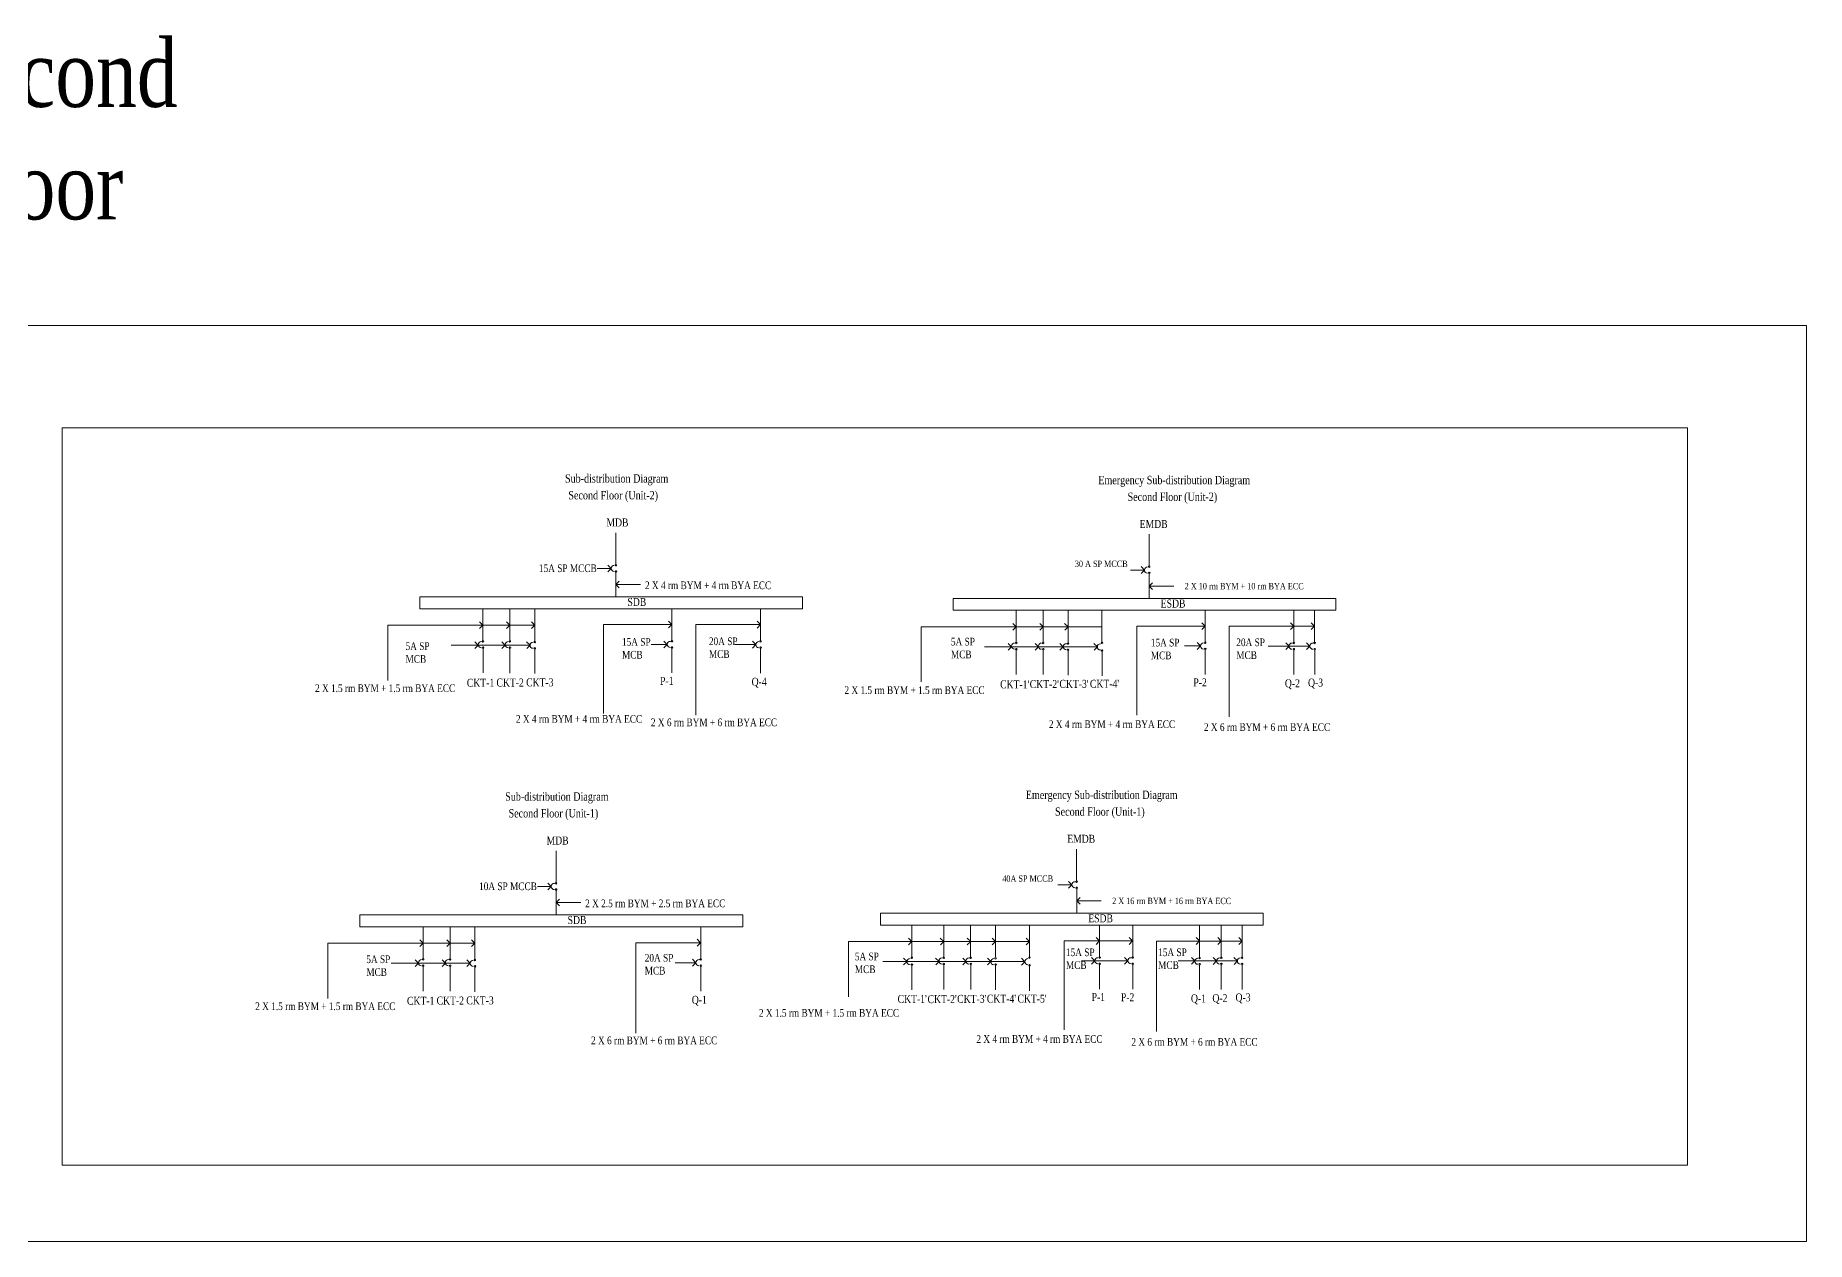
# Model space of a CAD drawing. Header units: inches. Extents: x -13742749 to 88736, y -40897 to 32194776.
# Drawn here: x 76824 to 88736, y 26274515 to 26282627 of the extents above; entities that cross this region are included whole.
import ezdxf

# ---------------------------------------------------------------- set-up
doc = ezdxf.new("R2010")
doc.units = ezdxf.units.IN
doc.header["$LTSCALE"] = 10
doc.header["$MEASUREMENT"] = 0
doc.linetypes.add('HIDDEN', pattern=[0.375, 0.25, -0.125])
for name, color, linetype, lineweight in [('ESDB_TEXT', 131, 'Continuous', 13), ('SDB_TEXT', 10, 'Continuous', 13), ('Switchboard_Diagram_My', 7, 'Continuous', 13), ('Text_My', 7, 'Continuous', 13)]:
    doc.layers.add(name, color=color, linetype=linetype, lineweight=lineweight)
doc.styles.get("Standard").update_dxf_attribs({"font": 'times.ttf', "width": 0.8})

msp = doc.modelspace()

# ---------------------------------------------------------------- linework, layer by layer
at = {"layer": 'ESDB_TEXT', "linetype": 'ByBlock', "ltscale": 10}
msp.add_line((83827.1304, 26276888.9676), (83827.1304, 26276723.7339), dxfattribs=at)
at = {"layer": 'Switchboard_Diagram_My', "linetype": 'ByBlock', "ltscale": 10}
for p, q in [((80728.01925, 26279282.88993), (80728.01925, 26279068.28958)), ((84314.60182, 26279272.52364), (84314.60182, 26279057.92328)), ((80696.1579, 26279042.30379), (80602.22227, 26279042.30379)), ((80673.37012, 26279065.03965), (80696.1579, 26279042.30379)), ((80696.1579, 26279042.30379), (80673.57197, 26279019.66627)), ((84259.95269, 26279054.67335), (84282.74047, 26279031.93749)), ((80728.27851, 26278934.02606), (80750.86445, 26278956.66358)), ((80751.0663, 26278911.2902), (80728.27851, 26278934.02606)), ((80728.2818, 26279016.64821), (80728.2818, 26278851.4145)), ((80728.2818, 26278934.03136), (80893.5516, 26278934.03136)), ((84282.74047, 26279031.93749), (84188.80484, 26279031.93749)), ((84282.74047, 26279031.93749), (84260.15453, 26279009.29998)), ((84314.86108, 26278923.65976), (84337.44702, 26278946.29728)), ((84337.64887, 26278900.9239), (84314.86108, 26278923.65976)), ((84314.86437, 26279006.28191), (84314.86437, 26278841.04821)), ((84314.86437, 26278923.66506), (84480.13416, 26278923.66506)), ((79811.06988, 26278683.33779), (79833.85766, 26278660.60193)), ((79834.10988, 26278771.86155), (79834.10988, 26278557.2612)), ((79992.50068, 26278683.25107), (80015.28847, 26278660.51521)), ((80015.1765, 26278771.69145), (80015.1765, 26278557.09109)), ((80159.51662, 26278683.12099), (80182.3044, 26278660.38513)), ((80182.30822, 26278767.59229), (80182.30822, 26278552.99194)), ((81081.88162, 26278687.30353), (81104.6694, 26278664.56767)), ((81105.00353, 26278771.86155), (81105.00353, 26278557.2612)), ((81677.69319, 26278687.1501), (81700.48097, 26278664.41425)), ((81700.71347, 26278771.69145), (81700.71347, 26278557.09109)), ((83420.69245, 26278761.49526), (83420.69245, 26278546.8949)), ((83601.75907, 26278761.32515), (83601.75907, 26278546.7248)), ((83768.89079, 26278761.49526), (83768.89079, 26278546.8949)), ((83997.14026, 26278761.49526), (83997.14026, 26278546.8949)), ((84691.58609, 26278761.49526), (84691.58609, 26278546.8949)), ((85287.29603, 26278761.32515), (85287.29603, 26278546.7248)), ((85427.41443, 26278761.32515), (85427.41443, 26278546.7248)), ((80182.30822, 26278660.29212), (79193.65627, 26278660.29212)), ((79193.65627, 26278660.29212), (79193.65627, 26278289.14833)), ((79833.85766, 26278660.60193), (79811.27173, 26278637.96441)), ((80015.28847, 26278660.51521), (79992.70253, 26278637.87769)), ((80182.3044, 26278660.38513), (80159.71847, 26278637.74761)), ((81105.00353, 26278664.56138), (80645.06034, 26278664.56138)), ((80645.06034, 26278664.56138), (80645.06034, 26278067.03341)), ((81104.6694, 26278664.56767), (81082.08346, 26278641.93016)), ((81700.71347, 26278664.39127), (81265.13665, 26278664.39127)), ((81265.13665, 26278664.39127), (81265.13665, 26278055.56311)), ((81700.48097, 26278664.41425), (81677.89504, 26278641.77673)), ((83768.89079, 26278649.92582), (82780.23884, 26278649.92582)), ((82780.23884, 26278649.92582), (82780.23884, 26278278.78204)), ((83397.65245, 26278672.97149), (83420.44023, 26278650.23563)), ((83420.44023, 26278650.23563), (83397.8543, 26278627.59812)), ((83579.08325, 26278672.88477), (83601.87103, 26278650.14891)), ((83601.87103, 26278650.14891), (83579.2851, 26278627.5114)), ((83746.09919, 26278672.75469), (83768.88697, 26278650.01883)), ((83768.88697, 26278650.01883), (83746.30104, 26278627.38132)), ((83768.89079, 26278649.92582), (83997.14026, 26278649.92582)), ((84691.58609, 26278654.19508), (84231.64291, 26278654.19508)), ((84231.64291, 26278654.19508), (84231.64291, 26278056.66711)), ((84668.46418, 26278676.93723), (84691.25197, 26278654.20138)), ((84691.25197, 26278654.20138), (84668.66603, 26278631.56386)), ((85287.29603, 26278654.02498), (84851.71922, 26278654.02498)), ((84851.71922, 26278654.02498), (84851.71922, 26278045.19681)), ((85264.27576, 26278676.78381), (85287.06354, 26278654.04795)), ((85287.06354, 26278654.04795), (85264.4776, 26278631.41043)), ((85287.04062, 26278654.02498), (85427.41443, 26278654.02498)), ((85404.53696, 26278676.7738), (85427.32474, 26278654.03794)), ((85427.32474, 26278654.03794), (85404.73881, 26278631.40043)), ((80150.44924, 26278526.20551), (79619.47068, 26278526.20551)), ((79779.70781, 26278548.9695), (79802.49559, 26278526.23364)), ((79802.49559, 26278526.23364), (79779.90966, 26278503.59613)), ((79834.37243, 26278504.50582), (79834.37243, 26278339.27211)), ((79961.49433, 26278549.02954), (79984.28211, 26278526.29368)), ((79984.28211, 26278526.29368), (79961.69617, 26278503.65616)), ((80015.43905, 26278504.33571), (80015.43905, 26278339.10201)), ((80127.80731, 26278548.88278), (80150.59509, 26278526.14692)), ((80150.59509, 26278526.14692), (80128.00915, 26278503.50941)), ((80182.57077, 26278500.23656), (80182.57077, 26278335.00285)), ((81073.14218, 26278531.27541), (80966.08326, 26278531.27541)), ((81050.40944, 26278554.00923), (81073.19723, 26278531.27337)), ((81073.19723, 26278531.27337), (81050.61129, 26278508.63585)), ((81105.26608, 26278505.61983), (81105.26608, 26278340.38612)), ((81668.85212, 26278529.9913), (81528.70338, 26278529.9913)), ((81646.06857, 26278552.7618), (81668.85635, 26278530.02595)), ((81668.85635, 26278530.02595), (81646.27042, 26278507.38843)), ((81700.97602, 26278504.33571), (81700.97602, 26278339.10201)), ((83737.03181, 26278515.83921), (83206.05325, 26278515.83921)), ((83366.29038, 26278538.6032), (83389.07816, 26278515.86735)), ((83389.07816, 26278515.86735), (83366.49223, 26278493.22983)), ((83420.955, 26278494.13952), (83420.955, 26278328.90582)), ((83548.07689, 26278538.66324), (83570.86468, 26278515.92738)), ((83570.86468, 26278515.92738), (83548.27874, 26278493.28986)), ((83602.02162, 26278493.96942), (83602.02162, 26278328.73571)), ((83714.38987, 26278538.51649), (83737.17766, 26278515.78063)), ((83737.17766, 26278515.78063), (83714.59172, 26278493.14311)), ((83737.02944, 26278515.52585), (83966.10373, 26278515.06045)), ((83769.15334, 26278489.87026), (83769.15334, 26278324.63656)), ((83943.38465, 26278537.80272), (83966.17243, 26278515.06686)), ((83966.17243, 26278515.06686), (83943.5865, 26278492.42934)), ((83997.40281, 26278484.74381), (83997.40281, 26278319.51011)), ((84659.72474, 26278520.90912), (84552.66583, 26278520.90912)), ((84636.99201, 26278543.64293), (84659.7798, 26278520.90707)), ((84659.7798, 26278520.90707), (84637.19386, 26278498.26956)), ((84691.84864, 26278495.25353), (84691.84864, 26278330.01983)), ((85255.43468, 26278519.625), (85115.28595, 26278519.625)), ((85232.65114, 26278542.39551), (85255.43892, 26278519.65965)), ((85255.43892, 26278519.65965), (85232.85298, 26278497.02213)), ((85395.55308, 26278519.625), (85255.40435, 26278519.625)), ((85287.55858, 26278493.96942), (85287.55858, 26278328.73571)), ((85372.76954, 26278542.39551), (85395.55732, 26278519.65965)), ((85395.55732, 26278519.65965), (85372.97138, 26278497.02213)), ((85427.67698, 26278493.96942), (85427.67698, 26278328.73571)), ((80325.64804, 26277143.81574), (80325.64804, 26276929.21538)), ((83826.86785, 26277155.20933), (83826.86785, 26276940.60897)), ((80293.78669, 26276903.2296), (80199.85107, 26276903.2296)), ((80270.99891, 26276925.96546), (80293.78669, 26276903.2296)), ((80293.78669, 26276903.2296), (80271.20076, 26276880.59208)), ((83795.0065, 26276914.62319), (83701.07088, 26276914.62319)), ((83772.21872, 26276937.35905), (83795.0065, 26276914.62319)), ((83795.0065, 26276914.62319), (83772.42057, 26276891.98567)), ((80325.90731, 26276794.95187), (80348.49324, 26276817.58939)), ((80348.69509, 26276772.21601), (80325.90731, 26276794.95187)), ((80325.91059, 26276877.57402), (80325.91059, 26276712.34031)), ((80325.91059, 26276794.95716), (80491.18039, 26276794.95716)), ((83827.12712, 26276806.34546), (83849.71305, 26276828.98297)), ((83849.9149, 26276783.6096), (83827.12712, 26276806.34546)), ((83827.1304, 26276806.35075), (83992.4002, 26276806.35075)), ((79408.69867, 26276544.2636), (79431.48646, 26276521.52774)), ((79431.73867, 26276632.78736), (79431.73867, 26276418.187)), ((79590.12948, 26276544.17688), (79612.91726, 26276521.44102)), ((79612.80529, 26276632.61726), (79612.80529, 26276418.0169)), ((79757.14541, 26276544.0468), (79779.9332, 26276521.31094)), ((79779.93702, 26276628.5181), (79779.93702, 26276413.91774)), ((81275.32198, 26276548.07591), (81298.10976, 26276525.34005)), ((81298.34226, 26276632.61726), (81298.34226, 26276418.0169)), ((82695.88061, 26276555.24694), (82718.6684, 26276532.51108)), ((82718.84439, 26276644.54425), (82718.84439, 26276429.94389)), ((82909.91848, 26276555.65718), (82932.70627, 26276532.92133)), ((82932.95848, 26276644.18095), (82932.95848, 26276429.58059)), ((83091.34928, 26276555.57047), (83114.13707, 26276532.83461)), ((83114.0251, 26276644.01085), (83114.0251, 26276429.41049)), ((83258.36522, 26276555.44039), (83281.15301, 26276532.70453)), ((83281.15683, 26276644.18095), (83281.15683, 26276429.58059)), ((83487.92744, 26276555.51043), (83510.71523, 26276532.77457)), ((83509.4063, 26276644.18095), (83509.4063, 26276429.58059)), ((84203.85213, 26276536.88077), (83743.90894, 26276536.88077)), ((83743.90894, 26276536.88077), (83743.90894, 26275939.35281)), ((83958.11288, 26276559.67963), (83980.90066, 26276536.94377)), ((83980.90066, 26276536.94377), (83958.31473, 26276514.30625)), ((83981.15856, 26276644.18095), (83981.15856, 26276429.58059)), ((84180.73022, 26276559.62293), (84203.518, 26276536.88707)), ((84203.518, 26276536.88707), (84180.93207, 26276514.24955)), ((84203.85213, 26276644.18095), (84203.85213, 26276429.58059)), ((84799.56207, 26276536.71067), (84363.98525, 26276536.71067)), ((84363.98525, 26276536.71067), (84363.98525, 26275927.88251)), ((84630.63999, 26276559.54621), (84653.42777, 26276536.81035)), ((84653.42777, 26276536.81035), (84630.84183, 26276514.17284)), ((84653.39771, 26276642.44656), (84653.39771, 26276427.84621)), ((84776.54179, 26276559.4695), (84799.32957, 26276536.73364)), ((84799.32957, 26276536.73364), (84776.74364, 26276514.09612)), ((84799.30665, 26276536.71067), (84939.68047, 26276536.71067)), ((84799.56207, 26276644.01085), (84799.56207, 26276429.41049)), ((84916.80299, 26276559.45949), (84939.59078, 26276536.72364)), ((84939.59078, 26276536.72364), (84917.00484, 26276514.08612)), ((84939.68047, 26276644.01085), (84939.68047, 26276429.41049)), ((79779.93702, 26276521.21792), (78791.28506, 26276521.21792)), ((78791.28506, 26276521.21792), (78791.28506, 26276150.07414)), ((79431.48646, 26276521.52774), (79408.90052, 26276498.89022)), ((79612.91726, 26276521.44102), (79590.33132, 26276498.8035)), ((79779.9332, 26276521.31094), (79757.34726, 26276498.67342)), ((81298.34226, 26276525.31708), (80862.76544, 26276525.31708)), ((80862.76544, 26276525.31708), (80862.76544, 26275916.48892)), ((81298.10976, 26276525.34005), (81275.52383, 26276502.70254)), ((83281.15683, 26276532.61151), (82292.50487, 26276532.61151)), ((82292.50487, 26276532.61151), (82292.50487, 26276161.46773)), ((82663.22273, 26276421.26221), (82686.01051, 26276398.52635)), ((82718.6684, 26276532.51108), (82696.08246, 26276509.87356)), ((82878.55641, 26276421.2889), (82901.3442, 26276398.55304)), ((82932.70627, 26276532.92133), (82910.12033, 26276510.28381)), ((83060.34293, 26276421.34893), (83083.13071, 26276398.61307)), ((83114.13707, 26276532.83461), (83091.55113, 26276510.19709)), ((83226.65591, 26276421.20218), (83249.44369, 26276398.46632)), ((83281.15301, 26276532.70453), (83258.56707, 26276510.06701)), ((83281.15683, 26276532.61151), (83509.4063, 26276532.61151)), ((83455.65068, 26276420.48841), (83478.43846, 26276397.75255)), ((83510.71523, 26276532.77457), (83488.12929, 26276510.13705)), ((83926.09867, 26276425.54482), (83948.88645, 26276402.80896)), ((84149.25805, 26276426.32863), (84172.04583, 26276403.59277)), ((84599.38802, 26276425.26798), (84622.1758, 26276402.53212)), ((84744.91717, 26276425.0812), (84767.70495, 26276402.34534)), ((84885.03557, 26276425.0812), (84907.82335, 26276402.34534)), ((79748.07804, 26276387.13132), (79217.09948, 26276387.13132)), ((79377.3366, 26276409.89531), (79400.12439, 26276387.15945)), ((79400.12439, 26276387.15945), (79377.53845, 26276364.52193)), ((79432.00122, 26276365.43163), (79432.00122, 26276200.19792)), ((79559.12312, 26276409.95535), (79581.9109, 26276387.21949)), ((79581.9109, 26276387.21949), (79559.32497, 26276364.58197)), ((79613.06784, 26276365.26152), (79613.06784, 26276200.02782)), ((79725.4361, 26276409.80859), (79748.22388, 26276387.07273)), ((79748.22388, 26276387.07273), (79725.63795, 26276364.43521)), ((79780.19957, 26276361.16237), (79780.19957, 26276195.92866)), ((81266.48091, 26276390.91711), (81126.33218, 26276390.91711)), ((81243.69736, 26276413.68761), (81266.48514, 26276390.95175)), ((81266.48514, 26276390.95175), (81243.89921, 26276368.31424)), ((81298.60481, 26276365.26152), (81298.60481, 26276200.02782)), ((83478.37213, 26276398.05951), (82522.8378, 26276398.05951)), ((82686.01051, 26276398.52635), (82663.42458, 26276375.88884)), ((82719.10694, 26276372.50926), (82719.10694, 26276207.27556)), ((82901.3442, 26276398.55304), (82878.75826, 26276375.91552)), ((82933.22103, 26276376.82521), (82933.22103, 26276211.59151)), ((83083.13071, 26276398.61307), (83060.54478, 26276375.97556)), ((83114.28765, 26276376.65511), (83114.28765, 26276211.42141)), ((83249.44369, 26276398.46632), (83226.85776, 26276375.8288)), ((83281.41938, 26276372.55595), (83281.41938, 26276207.32225)), ((83478.43846, 26276397.75255), (83455.85253, 26276375.11503)), ((83509.66885, 26276367.42951), (83509.66885, 26276202.1958)), ((84171.99086, 26276403.53767), (83860.17642, 26276403.53767)), ((83948.88645, 26276402.80896), (83926.30052, 26276380.17144)), ((83981.42111, 26276377.93922), (83981.42111, 26276212.70552)), ((84172.04583, 26276403.59277), (84149.45989, 26276380.95525)), ((84204.11468, 26276377.93922), (84204.11468, 26276212.70552)), ((84907.81912, 26276402.31069), (84508.54889, 26276402.31069)), ((84622.1758, 26276402.53212), (84599.58987, 26276379.8946)), ((84653.66026, 26276375.09083), (84653.66026, 26276209.85712)), ((84767.70495, 26276402.34534), (84745.11902, 26276379.70782)), ((84799.82462, 26276376.65511), (84799.82462, 26276211.42141)), ((84907.82335, 26276402.34534), (84885.23742, 26276379.70782)), ((84939.94302, 26276376.65511), (84939.94302, 26276211.42141))]:
    msp.add_line(p, q, dxfattribs=at)
for points in [[(65265.13094, 26280676.571), (88735.92005, 26280676.571), (88735.92005, 26274515.15613), (65265.13094, 26274515.15613)], [(77004.70801, 26279988.02629), (87934.62842, 26279988.02629), (87934.62842, 26275029.60517), (77004.70801, 26275029.60517)], [(79409.09158, 26278851.4145), (81983.22896, 26278851.4145), (81983.22896, 26278771.86155), (79409.09158, 26278771.86155)], [(82995.67415, 26278841.04821), (85569.81153, 26278841.04821), (85569.81153, 26278761.49526), (82995.67415, 26278761.49526)], [(79006.72038, 26276712.34031), (81580.85775, 26276712.34031), (81580.85775, 26276632.78736), (79006.72038, 26276632.78736)], [(82507.94018, 26276723.7339), (85082.07756, 26276723.7339), (85082.07756, 26276644.18095), (82507.94018, 26276644.18095)]]:
    msp.add_lwpolyline(points, close=True, dxfattribs=at)
for centre in [(80728.01925, 26279063.96695), (84314.60182, 26279053.60065), (80728.57823, 26279022.24828), (84315.1608, 26279011.88198), (79834.10988, 26278551.82456), (79834.66886, 26278510.10589), (80015.1765, 26278551.65446), (80015.73548, 26278509.93578), (80182.30822, 26278547.5553), (80182.8672, 26278505.83663), (81105.00353, 26278552.93857), (81105.5625, 26278511.2199), (81700.71347, 26278551.65446), (81701.27244, 26278509.93578), (83420.69245, 26278541.45826), (83421.25143, 26278499.73959), (83601.75907, 26278541.28816), (83602.31805, 26278499.56949), (83768.89079, 26278537.189), (83769.44977, 26278495.47033), (83997.14026, 26278542.51224), (83997.69924, 26278490.34388), (84691.58609, 26278542.57227), (84692.14507, 26278500.8536), (85287.29603, 26278541.28816), (85287.85501, 26278499.56949), (85427.41443, 26278541.28816), (85427.97341, 26278499.56949), (80325.64804, 26276924.89276), (83826.86785, 26276936.28635), (83827.42683, 26276894.56767), (80326.20702, 26276883.17408), (79431.73867, 26276412.75037), (79612.80529, 26276412.58027), (81298.34226, 26276412.58027), (82718.5728, 26276424.96284), (82932.95848, 26276424.14396), (83114.0251, 26276423.97385), (83281.15683, 26276419.8747), (83509.4063, 26276425.19793), (83981.15856, 26276425.25797), (84203.85213, 26276425.25797), (84653.39771, 26276422.40957), (84799.56207, 26276423.97385), (84939.68047, 26276423.97385), (79432.29765, 26276371.03169), (79613.36427, 26276370.86159), (79779.93702, 26276408.48111), (79780.496, 26276366.76243), (81298.90124, 26276370.86159), (82719.40337, 26276378.10933), (82933.51746, 26276382.42528), (83114.58408, 26276382.25518), (83281.7158, 26276378.15602), (83509.96527, 26276373.02957), (83981.71754, 26276383.53929), (84204.41111, 26276383.53929), (84653.6772, 26276380.2673), (84800.12105, 26276382.25518), (84940.23945, 26276382.25518)]:
    msp.add_circle(centre, 4.98846, dxfattribs=at)
for centre, start in [((80716.88286, 26279042.30379), 89.133640238), ((84303.46543, 26279031.93749), 89.133640238), ((79822.97349, 26278530.1614), 89.133640238), ((80004.04011, 26278529.9913), 89.133640238), ((80171.17183, 26278525.89214), 89.133640238), ((81093.86713, 26278531.27541), 89.133640238), ((81689.57707, 26278529.9913), 89.133640238), ((83409.55606, 26278519.79511), 89.133640238), ((83590.62267, 26278519.625), 89.133640238), ((83757.7544, 26278515.52585), 89.133640238), ((83986.82868, 26278515.06045), 89.133640238), ((84680.4497, 26278520.90912), 89.133640238), ((85276.15964, 26278519.625), 89.133640238), ((85416.27804, 26278519.625), 89.133640238), ((80314.51165, 26276903.2296), 89.133640238), ((83815.73146, 26276914.62319), 89.133640238), ((82706.52881, 26276398.29451), 89.133640238), ((82921.82209, 26276402.4808), 89.133640238), ((83102.88871, 26276402.31069), 89.133640238), ((83270.02043, 26276398.21154), 89.133640238), ((83499.09472, 26276397.74614), 89.133640238), ((83970.02217, 26276403.59481), 91.636963644), ((84192.71574, 26276403.59481), 89.133640238), ((84642.26132, 26276400.74641), 89.133640238), ((84788.42568, 26276402.31069), 89.133640238), ((84928.54407, 26276402.31069), 89.133640238), ((79420.60228, 26276391.08721), 89.133640238), ((79601.6689, 26276390.91711), 89.133640238), ((79768.80063, 26276386.81795), 89.133640238), ((81287.20587, 26276390.91711), 89.133640238)]:
    msp.add_arc(centre, 20.72496, start, 269.133640238, dxfattribs=at)

# ---------------------------------------------------------------- texts
at = {"layer": 'ESDB_TEXT', "linetype": 'ByBlock', "ltscale": 10, "char_height": 42.7519621, "width": 2836.9979988, "attachment_point": 1}
for s, insert in [('30 A SP MCCB', (83814.76501, 26279095.14026)), ('2 X 10 rm BYM + 10 rm BYA ECC', (84553.49717, 26278944.91901)), ('40A SP MCCB', (83327.03104, 26276977.82596)), ('2 X 16 rm BYM + 16 rm BYA ECC', (84065.7632, 26276827.60471))]:
    msp.add_mtext(s, dxfattribs=dict(at, insert=insert))
at = {"layer": 'ESDB_TEXT', "linetype": 'ByBlock', "attachment_point": 1}
for s, insert, char_height, width in [('5A SP\\PMCB', (82981.3101, 26278576.18395), 51.688908, 187.9806697), ('15A SP\\PMCB\\P', (84325.5682, 26278569.68), 51.688908, 187.9806697), ('20A SP\\PMCB', (84900.46043, 26278571.45441), 51.688908, 187.9806697), ('2 X 1.5 rm BYM + 1.5 rm BYA ECC\\P', (82265.19963, 26278249.75648), 51.6889078, 963.9761436), ('2 X 4 rm BYM + 4 rm BYA ECC\\P', (83640.15918, 26278020.86077), 51.6889078, 867.810179), ('2 X 6 rm BYM + 6 rm BYA ECC', (84682.70451, 26278001.39228), 51.6889078, 867.810179), ('5A SP\\PMCB', (82335.07191, 26276458.81961), 51.688908, 187.9806697), ('15A SP\\PMCB\\P', (83754.83442, 26276486.74324), 51.688908, 187.9806697), ('15A SP\\PMCB\\P', (84374.91074, 26276486.74324), 51.688908, 187.9806697), ('2 X 1.5 rm BYM + 1.5 rm BYA ECC\\P', (81690.04484, 26276079.05975), 51.6889078, 963.9761436), ('2 X 4 rm BYM + 4 rm BYA ECC\\P', (83152.42522, 26275903.54647), 51.6889078, 867.810179), ('2 X 6 rm BYM + 6 rm BYA ECC', (84194.97054, 26275884.07797), 51.6889078, 867.810179)]:
    msp.add_mtext(s, dxfattribs=dict(at, insert=insert, char_height=char_height, width=width))
at = {"layer": 'SDB_TEXT', "linetype": 'ByBlock', "ltscale": 10, "width": 1913.0686274, "attachment_point": 1}
for s, insert, char_height in [('15A SP MCCB', (80210.28963, 26279069.73992), 51.6889078), ('2 X 4 rm BYM + 4 rm BYA ECC', (80923.63062, 26278954.9035), 51.6889078), ('15A SP\\PMCB', (80769.04771, 26278574.15805), 51.688908), ('20A SP\\PMCB', (81353.68819, 26278578.31391), 51.688908), ('5A SP\\PMCB', (79313.3158, 26278545.9109), 51.688908), ('2 X 1.5 rm BYM + 1.5 rm BYA ECC', (78704.70701, 26278262.9365), 51.6889078), ('2 X 4 rm BYM + 4 rm BYA ECC', (80055.75324, 26278056.28764), 51.6889078), ('2 X 6 rm BYM + 6 rm BYA ECC', (80963.30961, 26278033.23698), 51.6889078), ('10A SP MCCB', (79807.91842, 26276930.66573), 51.6889078), ('2 X 2.5 rm BYM + 2.5 rm BYA ECC', (80521.25941, 26276815.82931), 51.6889078), ('5A SP\\PMCB', (79049.42723, 26276439.94014), 51.688908), ('20A SP\\PMCB', (80922.02144, 26276449.18576), 51.688908), ('2 X 1.5 rm BYM + 1.5 rm BYA ECC', (78302.3358, 26276123.86231), 51.6889078), ('2 X 6 rm BYM + 6 rm BYA ECC', (80560.9384, 26275894.16278), 51.6889078)]:
    msp.add_mtext(s, dxfattribs=dict(at, insert=insert, char_height=char_height))
at = {"layer": 'Switchboard_Diagram_My', "linetype": 'HIDDEN', "ltscale": 10, "char_height": 56.1488802, "width": 8180.5550433, "attachment_point": 1}
for s, insert in [('Sub-distribution Diagram', (80385.7488, 26279675.69912)), ('Emergency Sub-distribution Diagram', (83972.33137, 26279665.33283)), ('Second Floor (Unit-2)', (80408.46405, 26279563.10053)), ('Second Floor (Unit-2)', (84169.14295, 26279552.73423)), ('Sub-distribution Diagram', (79983.3776, 26277536.62493)), ('Emergency Sub-distribution Diagram', (83484.5974, 26277548.01852)), ('Second Floor (Unit-1)', (80006.09284, 26277424.02633)), ('Second Floor (Unit-1)', (83681.40898, 26277435.41992))]:
    msp.add_mtext(s, dxfattribs=dict(at, insert=insert))
at = {"layer": 'Switchboard_Diagram_My', "linetype": 'ByBlock', "ltscale": 10, "char_height": 53.808023, "width": 1046.5951689, "attachment_point": 1}
for s, insert in [('MDB', (80664.36794, 26279378.59573)), ('EMDB', (84250.95051, 26279368.22944)), ('SDB', (80805.70476, 26278843.83089)), ('ESDB', (84392.28732, 26278833.4646)), ('CKT-1', (79725.5093, 26278300.3423)), ('CKT-2', (79924.67496, 26278302.21677)), ('CKT-3', (80124.34031, 26278303.50422)), ('P-1', (81025.26934, 26278313.37688)), ('Q-4', (81640.92464, 26278307.31987)), ("CKT-1'", (83312.09187, 26278289.976)), ("CKT-2'", (83511.25753, 26278291.85047)), ("CKT-3'", (83710.92288, 26278293.13792)), ("CKT-4'", (83916.37281, 26278293.59153)), ('P-2', (84611.85191, 26278303.01059)), ('Q-2', (85227.50721, 26278296.95357)), ('Q-3', (85382.98787, 26278301.85655)), ('EMDB', (83763.21654, 26277250.91513)), ('MDB', (80261.99674, 26277239.52154)), ('SDB', (80403.33355, 26276704.7567)), ('ESDB', (83904.55336, 26276716.15029)), ('P-1', (83927.43381, 26276187.43734)), ('P-2', (84124.11794, 26276185.69628)), ('Q-1', (84595.56531, 26276177.59136)), ('Q-2', (84739.77324, 26276179.63927)), ('Q-3', (84895.2539, 26276184.54225)), ('CKT-1', (79323.1381, 26276161.26811)), ('CKT-2', (79522.30376, 26276163.14258)), ('CKT-3', (79721.96911, 26276164.43003)), ('Q-1', (81238.55343, 26276168.24568)), ("CKT-1'", (82622.90552, 26276174.14593)), ("CKT-2'", (82824.3579, 26276172.6617)), ("CKT-3'", (83023.52356, 26276174.53617)), ("CKT-4'", (83223.18891, 26276175.82362)), ("CKT-5'", (83428.63884, 26276176.27722))]:
    msp.add_mtext(s, dxfattribs=dict(at, insert=insert))
at = {"layer": 'Text_My', "linetype": 'Continuous', "ltscale": 10, "insert": (76166.45825, 26282600.38664), "char_height": 453.6887308, "width": 2191.0130611, "attachment_point": 1}
msp.add_mtext('\\pi-60.63,l60.63,t121.3;Second    Floor', dxfattribs=at)

doc.saveas('drawing.dxf')
